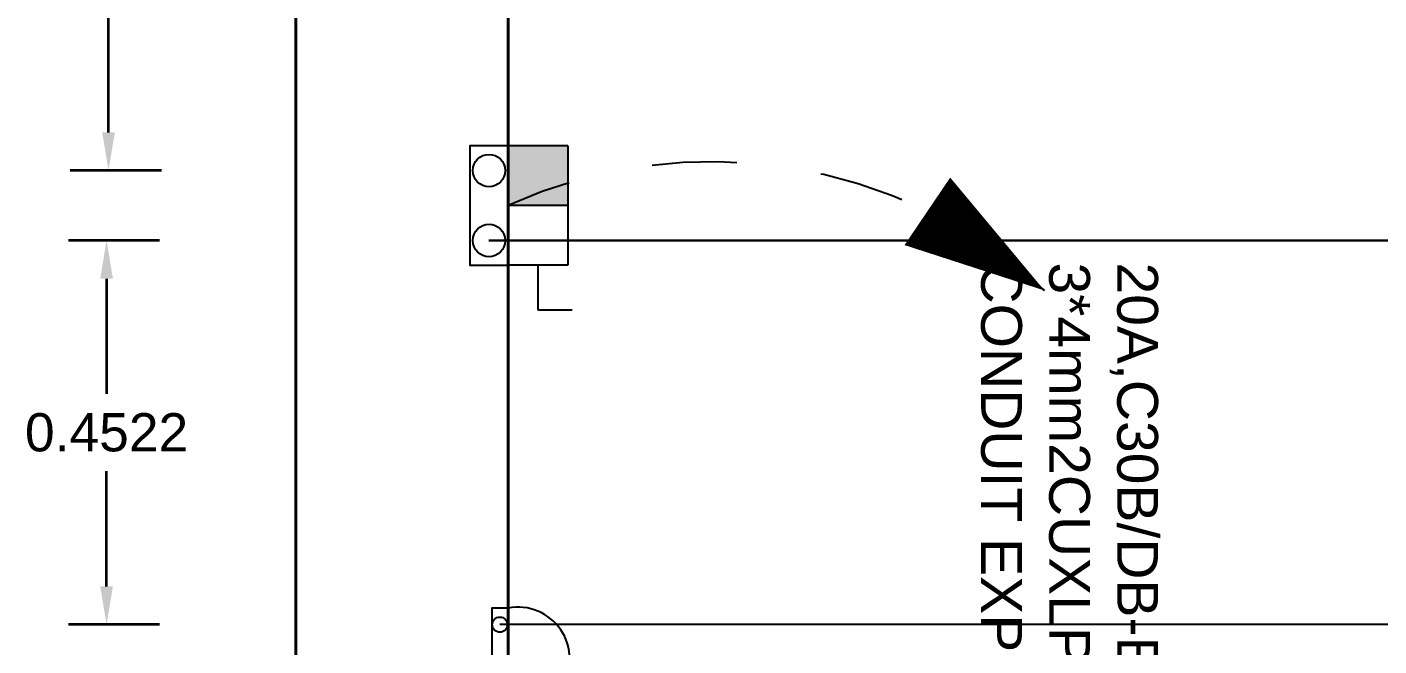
# Model space of a CAD drawing. Header units: inches. Extents: x 3955 to 4125, y 4886 to 4983.
# Drawn here: x 4014.129 to 4015.721, y 4932.009 to 4932.738 of the extents above; entities that cross this region are included whole.
import ezdxf

# ---------------------------------------------------------------- set-up
doc = ezdxf.new("R2010")
doc.units = ezdxf.units.IN
doc.header["$MEASUREMENT"] = 0
doc.linetypes.add('ACAD_ISO03W100', pattern=[30, 12, -18])
doc.linetypes.add('HIDDEN', pattern=[0.375, 0.25, -0.125])
doc.layers.get('0').update_dxf_attribs({"lineweight": 35})
doc.layers.get('Defpoints').update_dxf_attribs({"lineweight": 25})
for name, color, linetype, lineweight in [('DIM', 6, 'Continuous', 20), ('HA', 252, 'Continuous', 18), ('Shop Drawing', 3, 'Continuous', 30), ('walls', 7, 'Continuous', 40)]:
    doc.layers.add(name, color=color, linetype=linetype, lineweight=lineweight)
for name, color, linetype in [('E-LEADER', 30, 'Continuous'), ('E-POWER', 3, 'Continuous'), ('E-TEXT', 2, 'Continuous'), ('N Wiring', 255, 'Continuous')]:
    doc.layers.add(name, color=color, linetype=linetype)
doc.styles.get("Standard").update_dxf_attribs({"font": 'arial.ttf'})
doc.dimstyles.get("Standard").update_dxf_attribs({"dimtxt": 0.18, "dimasz": 0.18, "dimexe": 0.18, "dimexo": 0.0625, "dimgap": 0.09, "dimtad": 0, "dimtih": 1, "dimtoh": 1, "dimdec": 4, "dimzin": 0, "dimdsep": 46, "dimtxsty": 'Standard', "dimcen": 0.09, "dimadec": 0, "dimazin": 0, "dimtfac": 1, "dimtdec": 4, "dimtofl": 0, "dimtmove": 0, "dimatfit": 3, "dimfxl": 1, "dimtolj": 1, "dimtzin": 0, "dimarcsym": 0})

# ---------------------------------------------------------------- blocks, each defined once
blk = doc.blocks.new('S1')
for p, q in [((0, 180), (0, 260)), ((-147, 0), (147, 0))]:
    blk.add_line(p, q)
blk.add_lwpolyline([(147, 0), (-147, 0), (-147, -47.8), (147, -47.8)], close=True)
for centre in [(-99, -23.9), (99, -23.9)]:
    blk.add_circle(centre, 22.2)
at = {"linetype": 'Continuous'}
blk.add_arc((0, 30), 150, 348.4616, 191.5384, dxfattribs=at)
blk = doc.blocks.new('DC1')
blk.add_hatch(color=256).paths.add_polyline_path([(0, 175), (-175, 175), (-175, 0), (0, 0)])
for p, q in [((-175, 175), (175, 175)), ((-175, 175), (-175, 0)), ((0, 175), (0, 0)), ((175, 175), (175, 0)), ((305, 87.5), (305, 187.5)), ((175, 87.5), (305, 87.5)), ((-175, 0), (175, 0))]:
    blk.add_line(p, q)
blk.add_lwpolyline([(175, 0), (-175, 0), (-175, -111.7), (175, -111.7)], close=True)
for centre in [(-102.3, -55.8), (102.3, -55.8)]:
    blk.add_circle(centre, 47.4)
blk = doc.blocks.new('*U9')
blk.add_line((233, 512.3), (309.4, 559.6))
blk.add_lwpolyline([(309.4, 559.6, 0, 96, 0), (174.8, 461.8, 96, 96, 0)], format="xyseb")
at = {"linetype": 'HIDDEN', "ltscale": 0.2}
blk.add_arc((581.3, 44), 583, 117.8068, 184.3237, dxfattribs=at)
blk = doc.blocks.new('*D349')
at = {"layer": 'Defpoints', "color": 0}
for p in [(3527.6586, 1336.0057), (3528.1066, 1336.0057, 0), (3528.1066, 1334.9204, 0)]:
    blk.add_point(p, dxfattribs=at)
at = {"layer": 'DIM', "color": 0, "lineweight": -2, "transparency": 16777216}
for p, q in [((3527.7211, 1336.0057), (3527.6136, 1336.0057)), ((3527.6586, 1335.9607), (3527.6586, 1335.5085)), ((3527.6586, 1334.9654), (3527.6586, 1335.4176)), ((3527.7211, 1334.9204), (3527.6136, 1334.9204))]:
    blk.add_line(p, q, dxfattribs=at)
at = {"layer": 'DIM', "color": 0, "transparency": 16777216}
for points in [[(3527.6511, 1335.9607), (3527.6661, 1335.9607), (3527.6586, 1336.0057)], [(3527.6511, 1334.9654), (3527.6661, 1334.9654), (3527.6586, 1334.9204)]]:
    blk.add_solid(points, dxfattribs=at)
at = {"layer": 'DIM', "color": 0, "transparency": 16777216, "insert": (3527.6586, 1335.4631), "char_height": 0.045, "attachment_point": 5}
blk.add_mtext('\\A1;1.0853', dxfattribs=at)
blk = doc.blocks.new('*D350')
at = {"layer": 'Defpoints', "color": 0}
for p in [(3527.6563, 1334.8381), (3528.1194, 1334.8381, 0), (3528.1194, 1334.3859, 0)]:
    blk.add_point(p, dxfattribs=at)
at = {"layer": 'DIM', "color": 0, "lineweight": -2, "transparency": 16777216}
for p, q in [((3527.7188, 1334.8381), (3527.6113, 1334.8381)), ((3527.6563, 1334.7931), (3527.6563, 1334.6575)), ((3527.6563, 1334.4309), (3527.6563, 1334.5665)), ((3527.7188, 1334.3859), (3527.6113, 1334.3859))]:
    blk.add_line(p, q, dxfattribs=at)
at = {"layer": 'DIM', "color": 0, "transparency": 16777216}
for points in [[(3527.6488, 1334.7931), (3527.6638, 1334.7931), (3527.6563, 1334.8381)], [(3527.6488, 1334.4309), (3527.6638, 1334.4309), (3527.6563, 1334.3859)]]:
    blk.add_solid(points, dxfattribs=at)
at = {"layer": 'DIM', "color": 0, "transparency": 16777216, "insert": (3527.6563, 1334.612), "char_height": 0.045, "attachment_point": 5}
blk.add_mtext('\\A1;0.4522', dxfattribs=at)
blk = doc.blocks.new('A$C606D7A20')
at = {"layer": 'HA', "linetype": 'ACAD_ISO03W100'}
blk.add_lwpolyline([(10.58891, -16.28534), (0, -15.79874), (0, 0), (31.54099, 0)], dxfattribs=at)
at = {"layer": 'N Wiring'}
blk.add_lwpolyline([(0.24122, -3.14618), (2.80602, -3.14618, -0.4142136), (2.84602, -3.18618), (2.84602, -6.39062, -0.4142136), (2.80602, -6.43062), (0.24033, -6.43062)], format="xyb", dxfattribs=at)
at = {"layer": 'Shop Drawing'}
blk.add_lwpolyline([(2.79733, -5.97837), (0.22749, -5.97837)], dxfattribs=at)
at = {"layer": 'walls', "ltscale": 2.5}
for p, q in [((-0.00012, -15.80035), (0, 0)), ((0.24993, -8.61046), (0.24996, -4.81079))]:
    blk.add_line(p, q, dxfattribs=at)
at = {"layer": 'E-LEADER', "xscale": 0.001, "yscale": 0.001, "zscale": 0.001, "rotation": 289.9411934822706}
blk.add_blockref('*U9', (0.24995, -5.93722), dxfattribs=at)
at = {"layer": 'E-POWER', "xscale": 0.0004022874689625001, "yscale": 0.0004022874689625001, "zscale": 0.0004022874689625001, "rotation": 270}
for name, p in [('DC1', (0.24995, -5.93722)), ('S1', (0.24995, -6.47045))]:
    blk.add_blockref(name, p, dxfattribs=at)
at = {"layer": 'E-TEXT', "insert": (1.01529, -6.00428, 0), "char_height": 0.0480602, "attachment_point": 1, "rotation": 270}
blk.add_mtext_dynamic_manual_height_columns('20A,C30B/DB-B\\P3*4mm2CUXLPE/PVC,25mmPVC CONDUIT EXPOSED', width=0.8333528, gutter_width=12.5, heights=[0.22794], dxfattribs=at)
at = {"layer": 'DIM'}
for base, p1, p2, picture, middle, set_off in [((-0.2205, -4.81079, 0), (0.22749, -5.89606), (0.22749, -4.81079), '*D349', (-0.2205, -5.35342, 0), (-3527.87912, -1340.81648)), ((-0.222782, -5.978374, 0), (0.24033, -6.430621), (0.24033, -5.978374), '*D350', (-0.222782, -6.204498, 0), (-3527.879116, -1340.816476))]:
    dim = blk.add_linear_dim(base=base, p1=p1, p2=p2, angle=90, dimstyle='Standard', dxfattribs=at)
    dim.commit()
    dim.dimension.update_dxf_attribs({"geometry": picture, "text_midpoint": middle, "insert": set_off})

msp = doc.modelspace()

# ---------------------------------------------------------------- block references
msp.add_blockref('A$C606D7A20', (4014.4456, 4938.4649))

doc.saveas('drawing.dxf')
